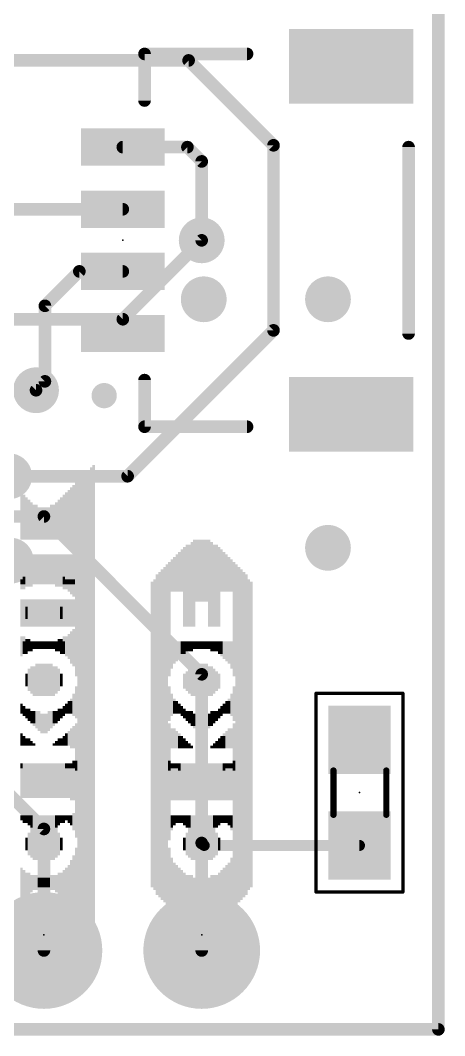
# Model space of a CAD drawing. Extents: x -31.8 to 54.9, y -9.4 to 30.
# Drawn here: x 18.67 to 25.5, y -0.1 to 16.24 of the extents above; entities that cross this region are included whole.
import ezdxf

# ---------------------------------------------------------------- set-up
doc = ezdxf.new("R2010")
doc.units = 0
for name, color, linetype in [('1', 12, 'CONTINUOUS'), ('16', 132, 'CONTINUOUS'), ('17', 110, 'CONTINUOUS'), ('18', 110, 'CONTINUOUS'), ('20', 31, 'CONTINUOUS'), ('21', 253, 'CONTINUOUS'), ('22', 253, 'CONTINUOUS'), ('23', 53, 'CONTINUOUS'), ('24', 53, 'CONTINUOUS'), ('39', 12, 'CONTINUOUS'), ('40', 132, 'CONTINUOUS'), ('51', 253, 'CONTINUOUS'), ('52', 253, 'CONTINUOUS')]:
    doc.layers.add(name, color=color, linetype=linetype)

# ---------------------------------------------------------------- blocks, each defined once
blk = doc.blocks.new('RECT')
blk.add_solid([(-0.5, -0.5), (0.5, -0.5), (-0.5, 0.5), (0.5, 0.5)])
blk = doc.blocks.new('ROUNDP')
at = {"const_width": 0.5}
blk.add_lwpolyline([(0, -0.25, 1), (0, 0.25, 1), (0, -0.25)], format="xyb", dxfattribs=at)
blk = doc.blocks.new('ROUNDV')
at = {"const_width": 0.5}
blk.add_lwpolyline([(0, -0.25, 1), (0, 0.25, 1), (0, -0.25)], format="xyb", dxfattribs=at)

msp = doc.modelspace()

# ---------------------------------------------------------------- linework, layer by layer
at = {"layer": '1'}
for points, const_width in [([(25.4, 0), (25.4, 25.4)], 0.2032), ([(21.3794, 15.5957), (15.394, 15.5957)], 0.2032), ([(22.7457, 14.2294), (21.3794, 15.5957)], 0.2032), ([(21.36, 14.2), (20.32, 14.2)], 0.2032), ([(21.59, 13.97), (21.36, 14.2)], 0.2032), ([(22.7457, 11.2507), (22.7457, 14.2294)], 0.2032), ([(21.59, 12.7), (21.59, 13.97)], 0.2032), ([(20.32, 13.2), (18.55, 13.2)], 0.2032), ([(19.62, 12.2), (19.066, 11.646)], 0.2032), ([(20.32, 12.2), (19.62, 12.2)], 0.2032), ([(19.066, 11.646), (19.066, 10.43)], 0.2032), ([(20.3977, 8.9027), (22.7457, 11.2507)], 0.2032), ([(19.066, 10.43), (18.923, 10.287)], 0.2032), ([(18.923, 10.287), (18.288, 10.287)], 0.2032), ([(18.4912, 8.9027), (20.3977, 8.9027)], 0.2032), ([(19.05, 8.255), (16.51, 8.255)], 0.2032), ([(21.59, 5.715), (19.05, 8.255)], 0.2032), ([(21.59, 3), (21.59, 5.715)], 0.2032), ([(21.59, 1.27), (21.59, 3)], 0.2032), ([(21.63, 2.96), (21.59, 3)], 0.1778), ([(24.13, 2.96), (21.63, 2.96)], 0.1778), ([(0, 0), (25.4, 0)], 0.2032)]:
    msp.add_lwpolyline(points, dxfattribs=dict(at, const_width=const_width))
for points, const_width in [([(21.4153, 15.6316, 1), (21.3435, 15.5598)], 0.1016), ([(21.3794, 15.5449, 1), (21.3794, 15.6465)], 0.1016), ([(20.32, 14.2508, 1), (20.32, 14.1492)], 0.1016), ([(21.3959, 14.2359, 1), (21.3241, 14.1641)], 0.1016), ([(21.36, 14.1492, 1), (21.36, 14.2508)], 0.1016), ([(22.7965, 14.2294, 1), (22.6949, 14.2294)], 0.1016), ([(22.7098, 14.1935, 1), (22.7816, 14.2653)], 0.1016), ([(21.6408, 13.97, 1), (21.5392, 13.97)], 0.1016), ([(21.5541, 13.9341, 1), (21.6259, 14.0059)], 0.1016), ([(20.32, 13.1492, 1), (20.32, 13.2508)], 0.1016), ([(21.5392, 12.7, 1), (21.6408, 12.7)], 0.1016), ([(19.62, 12.2508, 1), (19.62, 12.1492)], 0.1016), ([(19.6559, 12.1641, 1), (19.5841, 12.2359)], 0.1016), ([(20.32, 12.1492, 1), (20.32, 12.2508)], 0.1016), ([(19.1168, 11.646, 1), (19.0152, 11.646)], 0.1016), ([(19.0301, 11.6819, 1), (19.1019, 11.6101)], 0.1016), ([(22.6949, 11.2507, 1), (22.7965, 11.2507)], 0.1016), ([(22.7816, 11.2148, 1), (22.7098, 11.2866)], 0.1016), ([(19.0152, 10.43, 1), (19.1168, 10.43)], 0.1016), ([(19.1019, 10.3941, 1), (19.0301, 10.4659)], 0.1016), ([(18.8871, 10.3229, 1), (18.9589, 10.2511)], 0.1016), ([(18.923, 10.2362, 1), (18.923, 10.3378)], 0.1016), ([(20.3618, 8.9386, 1), (20.4336, 8.8668)], 0.1016), ([(20.3977, 8.8519, 1), (20.3977, 8.9535)], 0.1016), ([(19.0859, 8.2909, 1), (19.0141, 8.2191)], 0.1016), ([(19.05, 8.2042, 1), (19.05, 8.3058)], 0.1016), ([(21.6408, 5.715, 1), (21.5392, 5.715)], 0.1016), ([(21.5541, 5.6791, 1), (21.6259, 5.7509)], 0.1016), ([(21.6408, 3, 1), (21.5392, 3)], 0.1016), ([(21.5392, 3, 1), (21.6408, 3)], 0.1016), ([(21.6214, 3.0314, 1), (21.5586, 2.9686)], 0.0889), ([(21.63, 3.0044, 1), (21.63, 2.9156)], 0.0889), ([(21.5986, 2.9286, 1), (21.6614, 2.9914)], 0.0889), ([(24.13, 2.9156, 1), (24.13, 3.0044)], 0.0889), ([(21.5392, 1.27, 1), (21.6408, 1.27)], 0.1016), ([(25.3492, 0, 1), (25.4508, 0)], 0.1016), ([(25.4, -0.0508, 1), (25.4, 0.0508)], 0.1016)]:
    msp.add_lwpolyline(points, format="xyb", dxfattribs=dict(at, const_width=const_width))
at = {"layer": '16', "const_width": 0.2032}
for points in [[(25.4, 25.4), (25.4, 0)], [(20.32, 11.43), (21.59, 12.7)], [(20.32, 11.43), (13.2334, 11.43)], [(14.8082, 10.287), (18.923, 10.287)], [(14.2494, 8.0264), (19.05, 3.2258)], [(19.05, 1.27), (19.05, 3.2258)], [(25.4, 0), (0, 0)]]:
    msp.add_lwpolyline(points, dxfattribs=at)
at = {"layer": '16', "const_width": 0.1016}
for points in [[(21.6259, 12.6641, 1), (21.5541, 12.7359)], [(20.2841, 11.4659, 1), (20.3559, 11.3941)], [(20.32, 11.3792, 1), (20.32, 11.4808)], [(18.923, 10.2362, 1), (18.923, 10.3378)], [(19.1008, 3.2258, 1), (18.9992, 3.2258)], [(19.0141, 3.1899, 1), (19.0859, 3.2617)], [(18.9992, 1.27, 1), (19.1008, 1.27)], [(25.3492, 0, 1), (25.4508, 0)], [(25.4, -0.0508, 1), (25.4, 0.0508)]]:
    msp.add_lwpolyline(points, format="xyb", dxfattribs=at)
at = {"layer": '20', "const_width": 0.2032}
for points in [[(25.4, 0), (25.4, 25.4)], [(0, 0), (25.4, 0)]]:
    msp.add_lwpolyline(points, dxfattribs=at)
at = {"layer": '20', "const_width": 0.1016}
for points in [[(25.3492, 0, 1), (25.4508, 0)], [(25.4, -0.0508, 1), (25.4, 0.0508)]]:
    msp.add_lwpolyline(points, format="xyb", dxfattribs=at)
at = {"layer": '21', "const_width": 0.2032}
for points in [[(20.67, 14.95), (20.67, 15.7)], [(20.67, 15.7), (22.32, 15.7)], [(24.92, 11.2), (24.92, 14.2)], [(20.67, 9.7), (20.67, 10.45)], [(22.32, 9.7), (20.67, 9.7)]]:
    msp.add_lwpolyline(points, dxfattribs=at)
at = {"layer": '21'}
for points, const_width in [([(20.7208, 15.7, 1), (20.6192, 15.7)], 0.1016), ([(20.67, 15.7508, 1), (20.67, 15.6492)], 0.1016), ([(22.32, 15.6492, 1), (22.32, 15.7508)], 0.1016), ([(20.6192, 14.95, 1), (20.7208, 14.95)], 0.1016), ([(24.9708, 14.2, 1), (24.8692, 14.2)], 0.1016), ([(24.8692, 11.2, 1), (24.9708, 11.2)], 0.1016), ([(20.7208, 10.45, 1), (20.6192, 10.45)], 0.1016), ([(20.02, 10.0984, 1), (20.02, 10.3016, 1), (20.02, 10.0984)], 0.2032), ([(20.67, 9.7508, 1), (20.67, 9.6492)], 0.1016), ([(20.6192, 9.7, 1), (20.7208, 9.7)], 0.1016), ([(22.32, 9.6492, 1), (22.32, 9.7508)], 0.1016)]:
    msp.add_lwpolyline(points, format="xyb", dxfattribs=dict(at, const_width=const_width))
at = {"layer": '23'}
for p in [(20.32, 12.7), (24.13, 3.81), (19.05, 1.524), (21.59, 1.524)]:
    msp.add_point(p, dxfattribs=at)
at = {"layer": '24'}
for p in [(19.05, 1.524), (21.59, 1.524)]:
    msp.add_point(p, dxfattribs=at)
at = {"layer": '39', "const_width": 0.0508}
for points in [[(23.43, 2.21), (23.43, 5.41)], [(23.43, 5.41), (24.83, 5.41)], [(24.83, 5.41), (24.83, 2.21)], [(24.83, 2.21), (23.43, 2.21)]]:
    msp.add_lwpolyline(points, dxfattribs=at)
at = {"layer": '39', "const_width": 0.0254}
for points in [[(23.4427, 5.41, 1), (23.4173, 5.41)], [(23.43, 5.4227, 1), (23.43, 5.3973)], [(24.8427, 5.41, 1), (24.8173, 5.41)], [(24.83, 5.3973, 1), (24.83, 5.4227)], [(23.43, 2.2227, 1), (23.43, 2.1973)], [(23.4173, 2.21, 1), (23.4427, 2.21)], [(24.8173, 2.21, 1), (24.8427, 2.21)], [(24.83, 2.1973, 1), (24.83, 2.2227)]]:
    msp.add_lwpolyline(points, format="xyb", dxfattribs=at)
at = {"layer": '40', "const_width": 0.127}
msp.add_lwpolyline([(12.7, 13.939, 1), (12.7, 25.939, 1), (12.7, 13.939)], format="xyb", dxfattribs=at)
at = {"layer": '51', "const_width": 0.1016}
for points in [[(23.711, 4.166), (23.711, 3.454)], [(24.562, 4.166), (24.562, 3.454)]]:
    msp.add_lwpolyline(points, dxfattribs=at)
at = {"layer": '51', "const_width": 0.0508}
for points in [[(23.7364, 4.166, 1), (23.6856, 4.166)], [(24.5874, 4.166, 1), (24.5366, 4.166)], [(23.6856, 3.454, 1), (23.7364, 3.454)], [(24.5366, 3.454, 1), (24.5874, 3.454)]]:
    msp.add_lwpolyline(points, format="xyb", dxfattribs=at)
at = {"layer": '52', "const_width": 0.127}
msp.add_lwpolyline([(12.7, 13.939, 1), (12.7, 25.939, 1), (12.7, 13.939)], format="xyb", dxfattribs=at)

# ---------------------------------------------------------------- block references
at = {"layer": '1', "rotation": 90}
for p, xscale, yscale in [((23.995, 15.5), 1.2, 2), ((20.32, 14.2), 0.6, 1.35), ((20.32, 13.2), 0.6, 1.35), ((20.32, 12.2), 0.6, 1.35), ((20.32, 11.2), 0.6, 1.35), ((23.995, 9.9), 1.2, 2)]:
    msp.add_blockref('RECT', p, dxfattribs=dict(at, xscale=xscale, yscale=yscale))
at = {"layer": '1', "xscale": 1.1, "rotation": 270}
for p in [(24.13, 4.66), (24.13, 2.96)]:
    msp.add_blockref('RECT', p, dxfattribs=at)
at = {"layer": '17', "xscale": 1.8796, "yscale": 1.8796, "rotation": 90}
for p in [(19.05, 1.27), (19.05, 1.27), (21.59, 1.27), (21.59, 1.27)]:
    msp.add_blockref('ROUNDP', p, dxfattribs=at)
at = {"layer": '18', "xscale": 0.7366, "yscale": 0.7366}
for p in [(21.59, 12.7), (21.59, 12.7), (21.6228, 11.7508), (21.6228, 11.7508), (23.6228, 11.7508), (23.6228, 11.7508), (18.923, 10.287), (18.923, 10.287), (18.4912, 8.9027), (18.4912, 8.9027), (23.6228, 7.7508), (23.6228, 7.7508), (18.5166, 7.5438), (18.5166, 7.5438)]:
    msp.add_blockref('ROUNDV', p, dxfattribs=at)
at = {"layer": '21', "yscale": 0.04, "rotation": 90}
for p, xscale in [((19.77, 5.344), 7.32), ((19.81, 5.344), 7.4), ((19.85, 5.344), 7.48), ((19.61, 5.344), 7), ((19.65, 5.344), 7.08), ((19.69, 5.344), 7.16), ((19.73, 5.344), 7.24), ((19.45, 8.284), 0.8), ((19.49, 8.304), 0.84), ((19.53, 8.324), 0.88), ((19.57, 8.324), 0.96), ((18.69, 8.444), 0.4), ((18.73, 8.404), 0.4), ((18.77, 8.224), 0.68), ((18.81, 8.204), 0.64), ((19.29, 8.204), 0.64), ((19.33, 8.224), 0.68), ((19.37, 8.244), 0.72), ((19.41, 8.264), 0.76), ((18.85, 8.184), 0.6), ((18.89, 8.164), 0.56), ((18.93, 8.164), 0.56), ((18.97, 8.144), 0.52), ((19.01, 8.144), 0.52), ((19.05, 8.144), 0.52), ((19.09, 8.144), 0.52), ((19.13, 8.144), 0.52), ((19.17, 8.164), 0.56), ((19.21, 8.164), 0.56), ((19.25, 8.184), 0.6), ((21.47, 7.184), 1.4), ((21.71, 7.364), 1.04), ((19.57, 7.284), 0.8), ((21.23, 7.364), 0.64), ((21.27, 7.384), 0.68), ((21.31, 7.384), 0.76), ((21.35, 7.144), 1.32), ((21.39, 7.144), 1.32), ((21.43, 7.164), 1.36), ((21.75, 7.164), 1.36), ((21.79, 7.144), 1.32), ((21.83, 7.144), 1.32), ((21.87, 7.124), 1.28), ((21.91, 7.384), 0.68), ((21.95, 7.364), 0.64), ((18.77, 7.404), 0.48), ((18.81, 7.404), 0.48), ((18.85, 7.404), 0.48), ((18.89, 7.404), 0.48), ((18.93, 7.404), 0.48), ((18.97, 7.404), 0.48), ((19.01, 7.404), 0.48), ((19.05, 7.404), 0.48), ((19.09, 7.404), 0.48), ((19.13, 7.404), 0.48), ((19.17, 7.404), 0.48), ((19.21, 7.404), 0.48), ((19.25, 7.384), 0.52), ((19.29, 7.384), 0.52), ((19.33, 7.384), 0.52), ((19.37, 7.364), 0.56), ((19.41, 7.364), 0.56), ((19.45, 7.344), 0.6), ((19.49, 7.324), 0.64), ((19.53, 7.304), 0.68), ((21.07, 6.604), 1.84), ((21.11, 7.304), 0.52), ((21.15, 7.324), 0.56), ((21.19, 7.344), 0.6), ((21.99, 7.344), 0.6), ((22.03, 7.324), 0.56), ((22.07, 7.304), 0.52), ((22.11, 7.264), 0.52), ((20.91, 4.744), 5.24), ((20.95, 4.744), 5.32), ((20.99, 4.744), 5.4), ((21.03, 4.744), 5.48), ((22.15, 4.744), 5.48), ((22.19, 4.744), 5.4), ((22.23, 4.744), 5.32), ((22.27, 4.744), 5.24), ((18.69, 7.204), 0.08), ((18.73, 7.224), 0.12), ((20.79, 4.744), 4.92), ((20.83, 4.744), 5), ((20.87, 4.744), 5.16), ((22.31, 4.744), 5.16), ((22.35, 4.744), 5), ((22.39, 4.744), 4.92), ((18.69, 6.704), 0.44), ((18.73, 6.704), 0.44), ((18.77, 6.704), 0.44), ((18.81, 6.704), 0.44), ((18.85, 6.704), 0.44), ((18.89, 6.704), 0.44), ((18.93, 6.704), 0.44), ((18.97, 6.704), 0.44), ((19.01, 6.704), 0.44), ((19.05, 6.704), 0.44), ((19.09, 6.704), 0.44), ((19.13, 6.704), 0.44), ((19.17, 6.704), 0.44), ((19.21, 6.704), 0.36), ((19.25, 6.704), 0.36), ((19.29, 6.704), 0.28), ((19.33, 6.704), 0.2), ((19.49, 6.164), 0.48), ((19.53, 6.164), 0.56), ((19.57, 6.164), 0.72), ((18.69, 6.124), 0.24), ((18.73, 6.144), 0.2), ((18.77, 6.144), 0.2), ((18.81, 6.164), 0.16), ((18.85, 6.164), 0.16), ((18.89, 6.184), 0.12), ((18.93, 6.184), 0.12), ((18.97, 6.184), 0.12), ((19.01, 6.184), 0.12), ((19.05, 6.184), 0.12), ((19.09, 6.184), 0.12), ((19.13, 6.184), 0.12), ((19.17, 6.184), 0.12), ((19.21, 6.184), 0.12), ((19.25, 6.164), 0.16), ((19.29, 6.184), 0.2), ((19.33, 6.184), 0.2), ((19.37, 6.184), 0.28), ((19.41, 6.164), 0.32), ((19.45, 6.164), 0.4), ((21.11, 6.024), 0.44), ((21.15, 6.064), 0.36), ((21.19, 6.084), 0.32), ((21.23, 6.104), 0.28), ((21.27, 6.124), 0.24), ((21.31, 6.144), 0.2), ((21.35, 6.164), 0.16), ((21.39, 6.164), 0.16), ((21.43, 6.164), 0.16), ((21.47, 6.184), 0.12), ((21.51, 6.184), 0.12), ((21.55, 6.184), 0.12), ((21.59, 6.184), 0.12), ((21.63, 6.184), 0.12), ((21.67, 6.184), 0.12), ((21.71, 6.184), 0.12), ((21.75, 6.164), 0.16), ((21.79, 6.164), 0.16), ((21.83, 6.164), 0.16), ((21.87, 6.144), 0.2), ((21.91, 6.144), 0.2), ((21.95, 6.124), 0.24), ((21.99, 6.104), 0.28), ((22.03, 6.084), 0.32), ((22.07, 6.064), 0.36), ((22.11, 6.024), 0.44), ((18.97, 5.624), 0.52), ((19.01, 5.624), 0.52), ((19.05, 5.624), 0.52), ((19.09, 5.624), 0.52), ((19.13, 5.624), 0.52), ((19.17, 5.624), 0.52), ((21.55, 5.604), 0.56), ((21.59, 5.604), 0.56), ((21.63, 5.604), 0.56), ((21.67, 5.604), 0.56), ((18.81, 5.604), 0.24), ((18.85, 5.624), 0.36), ((18.89, 5.624), 0.44), ((18.93, 5.604), 0.48), ((19.21, 5.604), 0.48), ((19.25, 5.624), 0.44), ((19.29, 5.624), 0.36), ((19.33, 5.624), 0.2), ((21.35, 5.604), 0.24), ((21.39, 5.584), 0.36), ((21.43, 5.604), 0.4), ((21.47, 5.604), 0.48), ((21.51, 5.604), 0.48), ((21.71, 5.604), 0.48), ((21.75, 5.604), 0.48), ((21.79, 5.604), 0.4), ((21.83, 5.604), 0.32), ((21.87, 5.604), 0.24), ((19.57, 5.244), 0.4), ((21.07, 5.244), 0.56), ((21.11, 5.224), 0.36), ((22.11, 5.204), 0.4), ((18.69, 5.164), 0.16), ((19.45, 5.164), 0.16), ((19.49, 5.184), 0.2), ((19.53, 5.224), 0.28), ((21.15, 5.204), 0.24), ((21.19, 5.184), 0.2), ((21.23, 5.164), 0.16), ((21.99, 5.164), 0.16), ((22.03, 5.184), 0.2), ((22.07, 5.184), 0.28), ((18.73, 5.144), 0.12), ((18.77, 5.104), 0.12), ((18.81, 5.084), 0.16), ((18.85, 5.044), 0.16), ((18.89, 5.024), 0.2), ((18.93, 5.004), 0.24), ((18.97, 4.984), 0.28), ((19.01, 4.944), 0.28), ((19.05, 4.924), 0.32), ((19.09, 4.924), 0.32), ((19.13, 4.944), 0.28), ((19.17, 4.984), 0.28), ((19.21, 5.004), 0.24), ((19.25, 5.024), 0.2), ((19.29, 5.044), 0.16), ((19.33, 5.084), 0.16), ((19.37, 5.124), 0.16), ((19.41, 5.144), 0.12), ((21.27, 5.124), 0.16), ((21.31, 5.084), 0.16), ((21.35, 5.044), 0.16), ((21.39, 5.044), 0.16), ((21.43, 5.024), 0.2), ((21.47, 4.984), 0.2), ((21.51, 4.964), 0.24), ((21.55, 4.924), 0.32), ((21.59, 4.904), 0.36), ((21.63, 4.924), 0.32), ((21.67, 4.944), 0.28), ((21.71, 4.964), 0.24), ((21.75, 4.984), 0.2), ((21.79, 5.024), 0.2), ((21.83, 5.044), 0.16), ((21.87, 5.084), 0.16), ((21.91, 5.104), 0.12), ((21.95, 5.144), 0.12), ((21.07, 3.984), 1.88), ((18.69, 4.664), 0.2), ((19.41, 4.664), 0.2), ((19.45, 4.684), 0.24), ((19.49, 4.684), 0.24), ((19.53, 4.684), 0.32), ((19.57, 4.704), 0.36), ((21.11, 4.684), 0.32), ((21.15, 4.684), 0.32), ((21.19, 4.664), 0.28), ((21.23, 4.644), 0.24), ((21.99, 4.644), 0.24), ((22.03, 4.664), 0.28), ((22.07, 4.684), 0.32), ((22.11, 4.684), 0.4), ((18.73, 4.644), 0.16), ((18.77, 4.624), 0.12), ((18.81, 4.624), 0.12), ((18.85, 4.604), 0.08), ((18.89, 4.584), 0.04), ((19.25, 4.584), 0.04), ((19.29, 4.604), 0.08), ((19.33, 4.624), 0.12), ((19.37, 4.644), 0.16), ((21.27, 4.624), 0.2), ((21.31, 4.604), 0.16), ((21.35, 4.584), 0.12), ((21.39, 4.564), 0.08), ((21.79, 4.564), 0.08), ((21.83, 4.584), 0.12), ((21.87, 4.604), 0.16), ((21.91, 4.624), 0.2), ((21.95, 4.624), 0.2), ((21.43, 4.544), 0.04), ((21.75, 4.544), 0.04), ((18.69, 4.004), 0.56), ((18.73, 4.004), 0.56), ((18.77, 4.004), 0.56), ((18.81, 4.004), 0.56), ((18.85, 4.004), 0.56), ((18.89, 4.004), 0.56), ((18.93, 4.004), 0.56), ((18.97, 4.004), 0.56), ((19.01, 4.004), 0.56), ((19.05, 4.004), 0.56), ((19.09, 4.004), 0.56), ((19.13, 4.004), 0.56), ((19.17, 4.004), 0.56), ((19.21, 4.004), 0.56), ((19.25, 4.004), 0.56), ((19.29, 4.004), 0.56), ((19.33, 4.004), 0.56), ((19.37, 4.004), 0.56), ((19.41, 4.244), 0.08), ((19.45, 4.244), 0.08), ((19.49, 4.244), 0.08), ((19.53, 4.264), 0.12), ((19.57, 4.244), 0.16), ((21.11, 3.984), 0.6), ((21.15, 3.984), 0.6), ((21.19, 3.984), 0.6), ((21.23, 3.984), 0.6), ((21.27, 3.984), 0.6), ((21.31, 3.984), 0.6), ((21.35, 3.984), 0.6), ((21.39, 3.984), 0.6), ((21.43, 3.984), 0.6), ((21.47, 3.984), 0.6), ((21.51, 3.984), 0.6), ((21.55, 3.984), 0.6), ((21.59, 3.984), 0.6), ((21.63, 3.984), 0.6), ((21.67, 3.984), 0.6), ((21.71, 3.984), 0.6), ((21.75, 3.984), 0.6), ((21.79, 3.984), 0.6), ((21.83, 3.984), 0.6), ((21.87, 3.984), 0.6), ((21.91, 4.004), 0.56), ((21.95, 4.224), 0.12), ((21.99, 4.244), 0.08), ((22.03, 4.244), 0.08), ((22.07, 4.244), 0.08), ((22.11, 4.244), 0.16), ((18.69, 3.404), 0.08), ((18.73, 3.404), 0.08), ((18.77, 3.384), 0.12), ((18.81, 3.364), 0.16), ((18.85, 3.344), 0.2), ((18.89, 3.104), 0.68), ((18.93, 3.084), 0.72), ((18.97, 3.084), 0.72), ((19.01, 3.084), 0.72), ((19.05, 3.084), 0.72), ((19.09, 3.084), 0.72), ((19.13, 3.084), 0.72), ((19.17, 3.084), 0.72), ((19.21, 3.084), 0.72), ((19.25, 3.104), 0.68), ((19.29, 3.364), 0.16), ((19.33, 3.384), 0.12), ((19.37, 3.384), 0.12), ((19.41, 3.404), 0.08), ((19.45, 3.404), 0.08), ((19.49, 3.384), 0.12), ((19.53, 3.364), 0.24), ((19.57, 3.324), 0.32), ((21.11, 3.324), 0.24), ((21.15, 3.364), 0.16), ((21.19, 3.384), 0.12), ((21.23, 3.384), 0.12), ((21.27, 3.384), 0.12), ((21.31, 3.384), 0.12), ((21.35, 3.364), 0.16), ((21.39, 3.344), 0.2), ((21.43, 3.104), 0.68), ((21.47, 3.084), 0.72), ((21.51, 3.084), 0.72), ((21.55, 3.064), 0.76), ((21.59, 3.064), 0.76), ((21.63, 3.064), 0.76), ((21.67, 3.064), 0.76), ((21.71, 3.084), 0.72), ((21.75, 3.084), 0.72), ((21.79, 3.104), 0.68), ((21.83, 3.344), 0.2), ((21.87, 3.364), 0.16), ((21.91, 3.384), 0.12), ((21.95, 3.384), 0.12), ((21.99, 3.384), 0.12), ((22.03, 3.384), 0.12), ((22.07, 3.344), 0.2), ((22.11, 3.324), 0.32), ((18.81, 2.984), 0.28), ((18.85, 3.004), 0.4), ((19.29, 2.984), 0.36), ((21.35, 2.984), 0.28), ((21.39, 2.984), 0.36), ((21.83, 2.984), 0.36), ((19.33, 2.984), 0.2), ((21.87, 2.984), 0.2), ((19.57, 2.344), 0.92), ((21.07, 2.444), 0.96), ((22.11, 2.384), 0.84), ((19.49, 2.324), 0.72), ((19.53, 2.324), 0.8), ((21.11, 2.344), 0.84), ((21.15, 2.284), 0.8), ((21.19, 2.244), 0.8), ((22.03, 2.264), 0.76), ((22.07, 2.324), 0.8), ((18.69, 2.324), 0.56), ((18.73, 2.324), 0.48), ((18.77, 2.324), 0.4), ((18.81, 2.344), 0.36), ((18.85, 2.344), 0.28), ((18.89, 2.364), 0.24), ((18.93, 2.364), 0.24), ((19.17, 2.364), 0.24), ((19.21, 2.364), 0.24), ((19.25, 2.344), 0.28), ((19.29, 2.344), 0.36), ((19.33, 2.324), 0.4), ((19.37, 2.324), 0.48), ((19.41, 2.304), 0.52), ((19.45, 2.304), 0.6), ((21.23, 2.204), 0.8), ((21.27, 2.164), 0.8), ((21.31, 2.124), 0.8), ((21.35, 2.084), 0.8), ((21.39, 2.084), 0.8), ((21.43, 2.064), 0.84), ((21.79, 2.084), 0.8), ((21.83, 2.084), 0.8), ((21.87, 2.124), 0.8), ((21.91, 2.144), 0.76), ((21.95, 2.184), 0.76), ((21.99, 2.224), 0.76), ((18.97, 2.364), 0.16), ((19.01, 2.364), 0.16), ((19.05, 2.364), 0.16), ((19.09, 2.364), 0.16), ((19.13, 2.364), 0.16), ((21.47, 2.024), 0.84), ((21.51, 2.024), 0.84), ((21.55, 2.024), 0.84), ((21.59, 2.024), 0.84), ((21.63, 2.024), 0.84), ((21.67, 2.024), 0.84), ((21.71, 2.024), 0.84), ((21.75, 2.044), 0.8)]:
    msp.add_blockref('RECT', p, dxfattribs=dict(at, xscale=xscale))
for p in [(21.51, 7.384), (21.55, 7.384), (21.59, 7.384), (21.63, 7.384), (21.67, 7.384)]:
    msp.add_blockref('RECT', p, dxfattribs=at)
at = {"layer": '22', "yscale": 0.04, "rotation": 90}
for p, xscale in [((19.77, 5.344), 7.32), ((19.81, 5.344), 7.4), ((19.85, 5.344), 7.48), ((19.61, 5.344), 7), ((19.65, 5.344), 7.08), ((19.69, 5.344), 7.16), ((19.73, 5.344), 7.24), ((19.45, 8.464), 0.44), ((19.49, 8.484), 0.48), ((19.53, 8.504), 0.52), ((19.57, 7.244), 3.12), ((18.69, 8.264), 0.76), ((18.73, 8.244), 0.72), ((18.77, 8.224), 0.68), ((18.81, 8.204), 0.64), ((19.29, 8.204), 0.64), ((19.33, 8.224), 0.68), ((19.37, 8.404), 0.4), ((19.41, 8.444), 0.4), ((18.85, 8.184), 0.6), ((18.89, 8.164), 0.56), ((18.93, 8.164), 0.56), ((18.97, 8.144), 0.52), ((19.01, 8.144), 0.52), ((19.05, 8.144), 0.52), ((19.09, 8.144), 0.52), ((19.13, 8.144), 0.52), ((19.17, 8.164), 0.56), ((19.21, 8.164), 0.56), ((19.25, 8.184), 0.6), ((21.47, 7.364), 1.04), ((21.71, 7.184), 1.4), ((21.23, 7.364), 0.64), ((21.27, 7.384), 0.68), ((21.31, 7.124), 1.28), ((21.35, 7.144), 1.32), ((21.39, 7.144), 1.32), ((21.43, 7.164), 1.36), ((21.75, 7.164), 1.36), ((21.79, 7.144), 1.32), ((21.83, 7.144), 1.32), ((21.87, 7.384), 0.76), ((21.91, 7.384), 0.68), ((21.95, 7.364), 0.64), ((18.69, 7.364), 0.56), ((18.73, 7.364), 0.56), ((18.77, 7.384), 0.52), ((18.81, 7.384), 0.52), ((18.85, 7.384), 0.52), ((18.89, 7.404), 0.48), ((18.93, 7.404), 0.48), ((18.97, 7.404), 0.48), ((19.01, 7.404), 0.48), ((19.05, 7.404), 0.48), ((19.09, 7.404), 0.48), ((19.13, 7.404), 0.48), ((19.17, 7.404), 0.48), ((19.21, 7.404), 0.48), ((19.25, 7.404), 0.48), ((19.29, 7.404), 0.48), ((19.33, 7.404), 0.48), ((21.07, 7.264), 0.52), ((21.11, 7.304), 0.52), ((21.15, 7.324), 0.56), ((21.19, 7.344), 0.6), ((21.99, 7.344), 0.6), ((22.03, 7.324), 0.56), ((22.07, 7.304), 0.52), ((22.11, 6.604), 1.84), ((20.91, 4.744), 5.24), ((20.95, 4.744), 5.32), ((20.99, 4.744), 5.4), ((21.03, 4.744), 5.48), ((22.15, 4.744), 5.48), ((22.19, 4.744), 5.4), ((22.23, 4.744), 5.32), ((22.27, 4.744), 5.24), ((19.37, 7.224), 0.12), ((19.41, 7.204), 0.08), ((19.45, 7.204), 0.08), ((19.49, 7.204), 0.08), ((19.53, 7.204), 0.08), ((20.79, 4.744), 4.92), ((20.83, 4.744), 5), ((20.87, 4.744), 5.16), ((22.31, 4.744), 5.16), ((22.35, 4.744), 5), ((22.39, 4.744), 4.92), ((18.85, 6.704), 0.36), ((18.89, 6.704), 0.36), ((18.93, 6.704), 0.44), ((18.97, 6.704), 0.44), ((19.01, 6.704), 0.44), ((19.05, 6.704), 0.44), ((19.09, 6.704), 0.44), ((19.13, 6.704), 0.44), ((19.17, 6.704), 0.44), ((19.21, 6.704), 0.44), ((19.25, 6.704), 0.44), ((19.29, 6.704), 0.44), ((19.33, 6.704), 0.44), ((19.37, 6.704), 0.44), ((19.41, 6.704), 0.44), ((19.45, 6.704), 0.44), ((19.49, 6.704), 0.44), ((19.53, 6.704), 0.44), ((18.77, 6.704), 0.2), ((18.81, 6.704), 0.28), ((18.69, 6.164), 0.32), ((18.73, 6.184), 0.28), ((18.77, 6.184), 0.2), ((18.81, 6.184), 0.2), ((18.85, 6.164), 0.16), ((18.89, 6.184), 0.12), ((18.93, 6.184), 0.12), ((18.97, 6.184), 0.12), ((19.01, 6.184), 0.12), ((19.05, 6.184), 0.12), ((19.09, 6.184), 0.12), ((19.13, 6.184), 0.12), ((19.17, 6.184), 0.12), ((19.21, 6.184), 0.12), ((19.25, 6.164), 0.16), ((19.29, 6.164), 0.16), ((19.33, 6.144), 0.2), ((19.37, 6.144), 0.2), ((19.41, 6.124), 0.24), ((19.45, 6.104), 0.28), ((19.49, 6.064), 0.36), ((19.53, 6.044), 0.4), ((21.07, 6.024), 0.44), ((21.11, 6.064), 0.36), ((21.15, 6.084), 0.32), ((21.19, 6.104), 0.28), ((21.23, 6.124), 0.24), ((21.27, 6.144), 0.2), ((21.31, 6.144), 0.2), ((21.35, 6.164), 0.16), ((21.39, 6.164), 0.16), ((21.43, 6.164), 0.16), ((21.47, 6.184), 0.12), ((21.51, 6.184), 0.12), ((21.55, 6.184), 0.12), ((21.59, 6.184), 0.12), ((21.63, 6.184), 0.12), ((21.67, 6.184), 0.12), ((21.71, 6.184), 0.12), ((21.75, 6.164), 0.16), ((21.79, 6.164), 0.16), ((21.83, 6.164), 0.16), ((21.87, 6.144), 0.2), ((21.91, 6.124), 0.24), ((21.95, 6.104), 0.28), ((21.99, 6.084), 0.32), ((22.03, 6.064), 0.36), ((22.07, 6.024), 0.44), ((18.93, 5.624), 0.52), ((18.97, 5.624), 0.52), ((19.01, 5.624), 0.52), ((19.05, 5.624), 0.52), ((19.09, 5.624), 0.52), ((19.13, 5.624), 0.52), ((21.51, 5.604), 0.56), ((21.55, 5.604), 0.56), ((21.59, 5.604), 0.56), ((21.63, 5.604), 0.56), ((18.77, 5.624), 0.2), ((18.81, 5.624), 0.36), ((18.85, 5.624), 0.44), ((18.89, 5.604), 0.48), ((19.17, 5.604), 0.48), ((19.21, 5.624), 0.44), ((19.25, 5.624), 0.36), ((19.29, 5.604), 0.24), ((21.31, 5.604), 0.24), ((21.35, 5.604), 0.32), ((21.39, 5.604), 0.4), ((21.43, 5.604), 0.48), ((21.47, 5.604), 0.48), ((21.67, 5.604), 0.48), ((21.71, 5.604), 0.48), ((21.75, 5.604), 0.4), ((21.79, 5.584), 0.36), ((21.83, 5.604), 0.24), ((19.53, 5.224), 0.36), ((19.57, 5.264), 0.52), ((21.07, 5.204), 0.4), ((22.07, 5.224), 0.36), ((22.11, 5.244), 0.56), ((19.41, 5.164), 0.16), ((19.45, 5.184), 0.2), ((19.49, 5.204), 0.24), ((21.11, 5.184), 0.28), ((21.15, 5.184), 0.2), ((21.19, 5.164), 0.16), ((21.95, 5.164), 0.16), ((21.99, 5.184), 0.2), ((22.03, 5.204), 0.24), ((18.69, 5.144), 0.12), ((18.73, 5.124), 0.16), ((18.77, 5.084), 0.16), ((18.81, 5.044), 0.16), ((18.85, 5.024), 0.2), ((18.89, 5.004), 0.24), ((18.93, 4.984), 0.28), ((18.97, 4.944), 0.28), ((19.01, 4.924), 0.32), ((19.05, 4.924), 0.32), ((19.09, 4.944), 0.28), ((19.13, 4.984), 0.28), ((19.17, 5.004), 0.24), ((19.21, 5.024), 0.2), ((19.25, 5.044), 0.16), ((19.29, 5.084), 0.16), ((19.33, 5.104), 0.12), ((19.37, 5.144), 0.12), ((21.23, 5.144), 0.12), ((21.27, 5.104), 0.12), ((21.31, 5.084), 0.16), ((21.35, 5.044), 0.16), ((21.39, 5.024), 0.2), ((21.43, 4.984), 0.2), ((21.47, 4.964), 0.24), ((21.51, 4.944), 0.28), ((21.55, 4.924), 0.32), ((21.59, 4.904), 0.36), ((21.63, 4.924), 0.32), ((21.67, 4.964), 0.24), ((21.71, 4.984), 0.2), ((21.75, 5.024), 0.2), ((21.79, 5.044), 0.16), ((21.83, 5.044), 0.16), ((21.87, 5.084), 0.16), ((21.91, 5.124), 0.16), ((19.57, 4.004), 1.84), ((22.11, 3.984), 1.88), ((18.69, 4.664), 0.2), ((19.41, 4.664), 0.2), ((19.45, 4.684), 0.24), ((19.49, 4.684), 0.32), ((19.53, 4.704), 0.36), ((21.07, 4.684), 0.4), ((21.11, 4.684), 0.32), ((21.15, 4.664), 0.28), ((21.19, 4.644), 0.24), ((21.95, 4.644), 0.24), ((21.99, 4.664), 0.28), ((22.03, 4.684), 0.32), ((22.07, 4.684), 0.32), ((18.73, 4.644), 0.16), ((18.77, 4.624), 0.12), ((18.81, 4.604), 0.08), ((18.85, 4.584), 0.04), ((19.21, 4.584), 0.04), ((19.25, 4.604), 0.08), ((19.29, 4.624), 0.12), ((19.33, 4.624), 0.12), ((19.37, 4.644), 0.16), ((21.23, 4.624), 0.2), ((21.27, 4.624), 0.2), ((21.31, 4.604), 0.16), ((21.35, 4.584), 0.12), ((21.39, 4.564), 0.08), ((21.79, 4.564), 0.08), ((21.83, 4.584), 0.12), ((21.87, 4.604), 0.16), ((21.91, 4.624), 0.2), ((21.43, 4.544), 0.04), ((21.75, 4.544), 0.04), ((18.69, 4.244), 0.08), ((18.73, 4.004), 0.56), ((18.77, 4.004), 0.56), ((18.81, 4.004), 0.56), ((18.85, 4.004), 0.56), ((18.89, 4.004), 0.56), ((18.93, 4.004), 0.56), ((18.97, 4.004), 0.56), ((19.01, 4.004), 0.56), ((19.05, 4.004), 0.56), ((19.09, 4.004), 0.56), ((19.13, 4.004), 0.56), ((19.17, 4.004), 0.56), ((19.21, 4.004), 0.56), ((19.25, 4.004), 0.56), ((19.29, 4.004), 0.56), ((19.33, 4.004), 0.56), ((19.37, 4.004), 0.56), ((19.41, 4.004), 0.56), ((19.45, 4.004), 0.56), ((19.49, 3.984), 0.6), ((19.53, 4.004), 0.64), ((21.07, 4.244), 0.16), ((21.11, 4.244), 0.08), ((21.15, 4.244), 0.08), ((21.19, 4.244), 0.08), ((21.23, 4.224), 0.12), ((21.27, 4.004), 0.56), ((21.31, 3.984), 0.6), ((21.35, 3.984), 0.6), ((21.39, 3.984), 0.6), ((21.43, 3.984), 0.6), ((21.47, 3.984), 0.6), ((21.51, 3.984), 0.6), ((21.55, 3.984), 0.6), ((21.59, 3.984), 0.6), ((21.63, 3.984), 0.6), ((21.67, 3.984), 0.6), ((21.71, 3.984), 0.6), ((21.75, 3.984), 0.6), ((21.79, 3.984), 0.6), ((21.83, 3.984), 0.6), ((21.87, 3.984), 0.6), ((21.91, 3.984), 0.6), ((21.95, 3.984), 0.6), ((21.99, 3.984), 0.6), ((22.03, 3.984), 0.6), ((22.07, 3.984), 0.6), ((18.69, 3.404), 0.08), ((18.73, 3.384), 0.12), ((18.77, 3.384), 0.12), ((18.81, 3.364), 0.16), ((18.85, 3.104), 0.68), ((18.89, 3.084), 0.72), ((18.93, 3.084), 0.72), ((18.97, 3.084), 0.72), ((19.01, 3.084), 0.72), ((19.05, 3.084), 0.72), ((19.09, 3.084), 0.72), ((19.13, 3.084), 0.72), ((19.17, 3.084), 0.72), ((19.21, 3.104), 0.68), ((19.25, 3.344), 0.2), ((19.29, 3.364), 0.16), ((19.33, 3.384), 0.12), ((19.37, 3.404), 0.08), ((19.41, 3.404), 0.08), ((19.45, 3.384), 0.12), ((19.49, 3.364), 0.16), ((19.53, 3.344), 0.28), ((21.07, 3.324), 0.32), ((21.11, 3.344), 0.2), ((21.15, 3.384), 0.12), ((21.19, 3.384), 0.12), ((21.23, 3.384), 0.12), ((21.27, 3.384), 0.12), ((21.31, 3.364), 0.16), ((21.35, 3.344), 0.2), ((21.39, 3.104), 0.68), ((21.43, 3.084), 0.72), ((21.47, 3.084), 0.72), ((21.51, 3.064), 0.76), ((21.55, 3.064), 0.76), ((21.59, 3.064), 0.76), ((21.63, 3.064), 0.76), ((21.67, 3.084), 0.72), ((21.71, 3.084), 0.72), ((21.75, 3.104), 0.68), ((21.79, 3.344), 0.2), ((21.83, 3.364), 0.16), ((21.87, 3.384), 0.12), ((21.91, 3.384), 0.12), ((21.95, 3.384), 0.12), ((21.99, 3.384), 0.12), ((22.03, 3.364), 0.16), ((22.07, 3.324), 0.24), ((18.81, 2.984), 0.36), ((19.25, 3.004), 0.4), ((19.29, 2.984), 0.28), ((21.35, 2.984), 0.36), ((21.79, 2.984), 0.36), ((21.83, 2.984), 0.28), ((18.77, 2.984), 0.2), ((21.31, 2.984), 0.2), ((19.53, 2.364), 0.88), ((19.57, 2.404), 1.04), ((21.07, 2.384), 0.84), ((22.11, 2.444), 0.96), ((19.45, 2.324), 0.64), ((19.49, 2.344), 0.76), ((21.11, 2.324), 0.8), ((21.15, 2.264), 0.76), ((21.99, 2.244), 0.8), ((22.03, 2.284), 0.8), ((22.07, 2.344), 0.84), ((18.69, 2.304), 0.52), ((18.73, 2.324), 0.48), ((18.77, 2.324), 0.4), ((18.81, 2.344), 0.36), ((18.85, 2.344), 0.28), ((18.89, 2.364), 0.24), ((18.93, 2.364), 0.24), ((19.17, 2.364), 0.24), ((19.21, 2.364), 0.24), ((19.25, 2.344), 0.28), ((19.29, 2.344), 0.36), ((19.33, 2.324), 0.4), ((19.37, 2.324), 0.48), ((19.41, 2.324), 0.56), ((21.19, 2.224), 0.76), ((21.23, 2.184), 0.76), ((21.27, 2.144), 0.76), ((21.31, 2.124), 0.8), ((21.35, 2.084), 0.8), ((21.39, 2.084), 0.8), ((21.75, 2.064), 0.84), ((21.79, 2.084), 0.8), ((21.83, 2.084), 0.8), ((21.87, 2.124), 0.8), ((21.91, 2.164), 0.8), ((21.95, 2.204), 0.8), ((18.97, 2.364), 0.16), ((19.01, 2.364), 0.16), ((19.05, 2.364), 0.16), ((19.09, 2.364), 0.16), ((19.13, 2.364), 0.16), ((21.43, 2.044), 0.8), ((21.47, 2.024), 0.84), ((21.51, 2.024), 0.84), ((21.55, 2.024), 0.84), ((21.59, 2.024), 0.84), ((21.63, 2.024), 0.84), ((21.67, 2.024), 0.84), ((21.71, 2.024), 0.84)]:
    msp.add_blockref('RECT', p, dxfattribs=dict(at, xscale=xscale))
for p in [(21.51, 7.384), (21.55, 7.384), (21.59, 7.384), (21.63, 7.384), (21.67, 7.384)]:
    msp.add_blockref('RECT', p, dxfattribs=at)
at = {"layer": '51', "xscale": 0.5001, "yscale": 0.95, "rotation": 270}
for p in [(24.1351, 4.3982), (24.1351, 3.2298)]:
    msp.add_blockref('RECT', p, dxfattribs=at)
at = {"layer": '51', "xscale": 0.508, "yscale": 0.508}
for p in [(19.05, 1.27), (21.59, 1.27)]:
    msp.add_blockref('RECT', p, dxfattribs=at)

doc.saveas('drawing.dxf')
